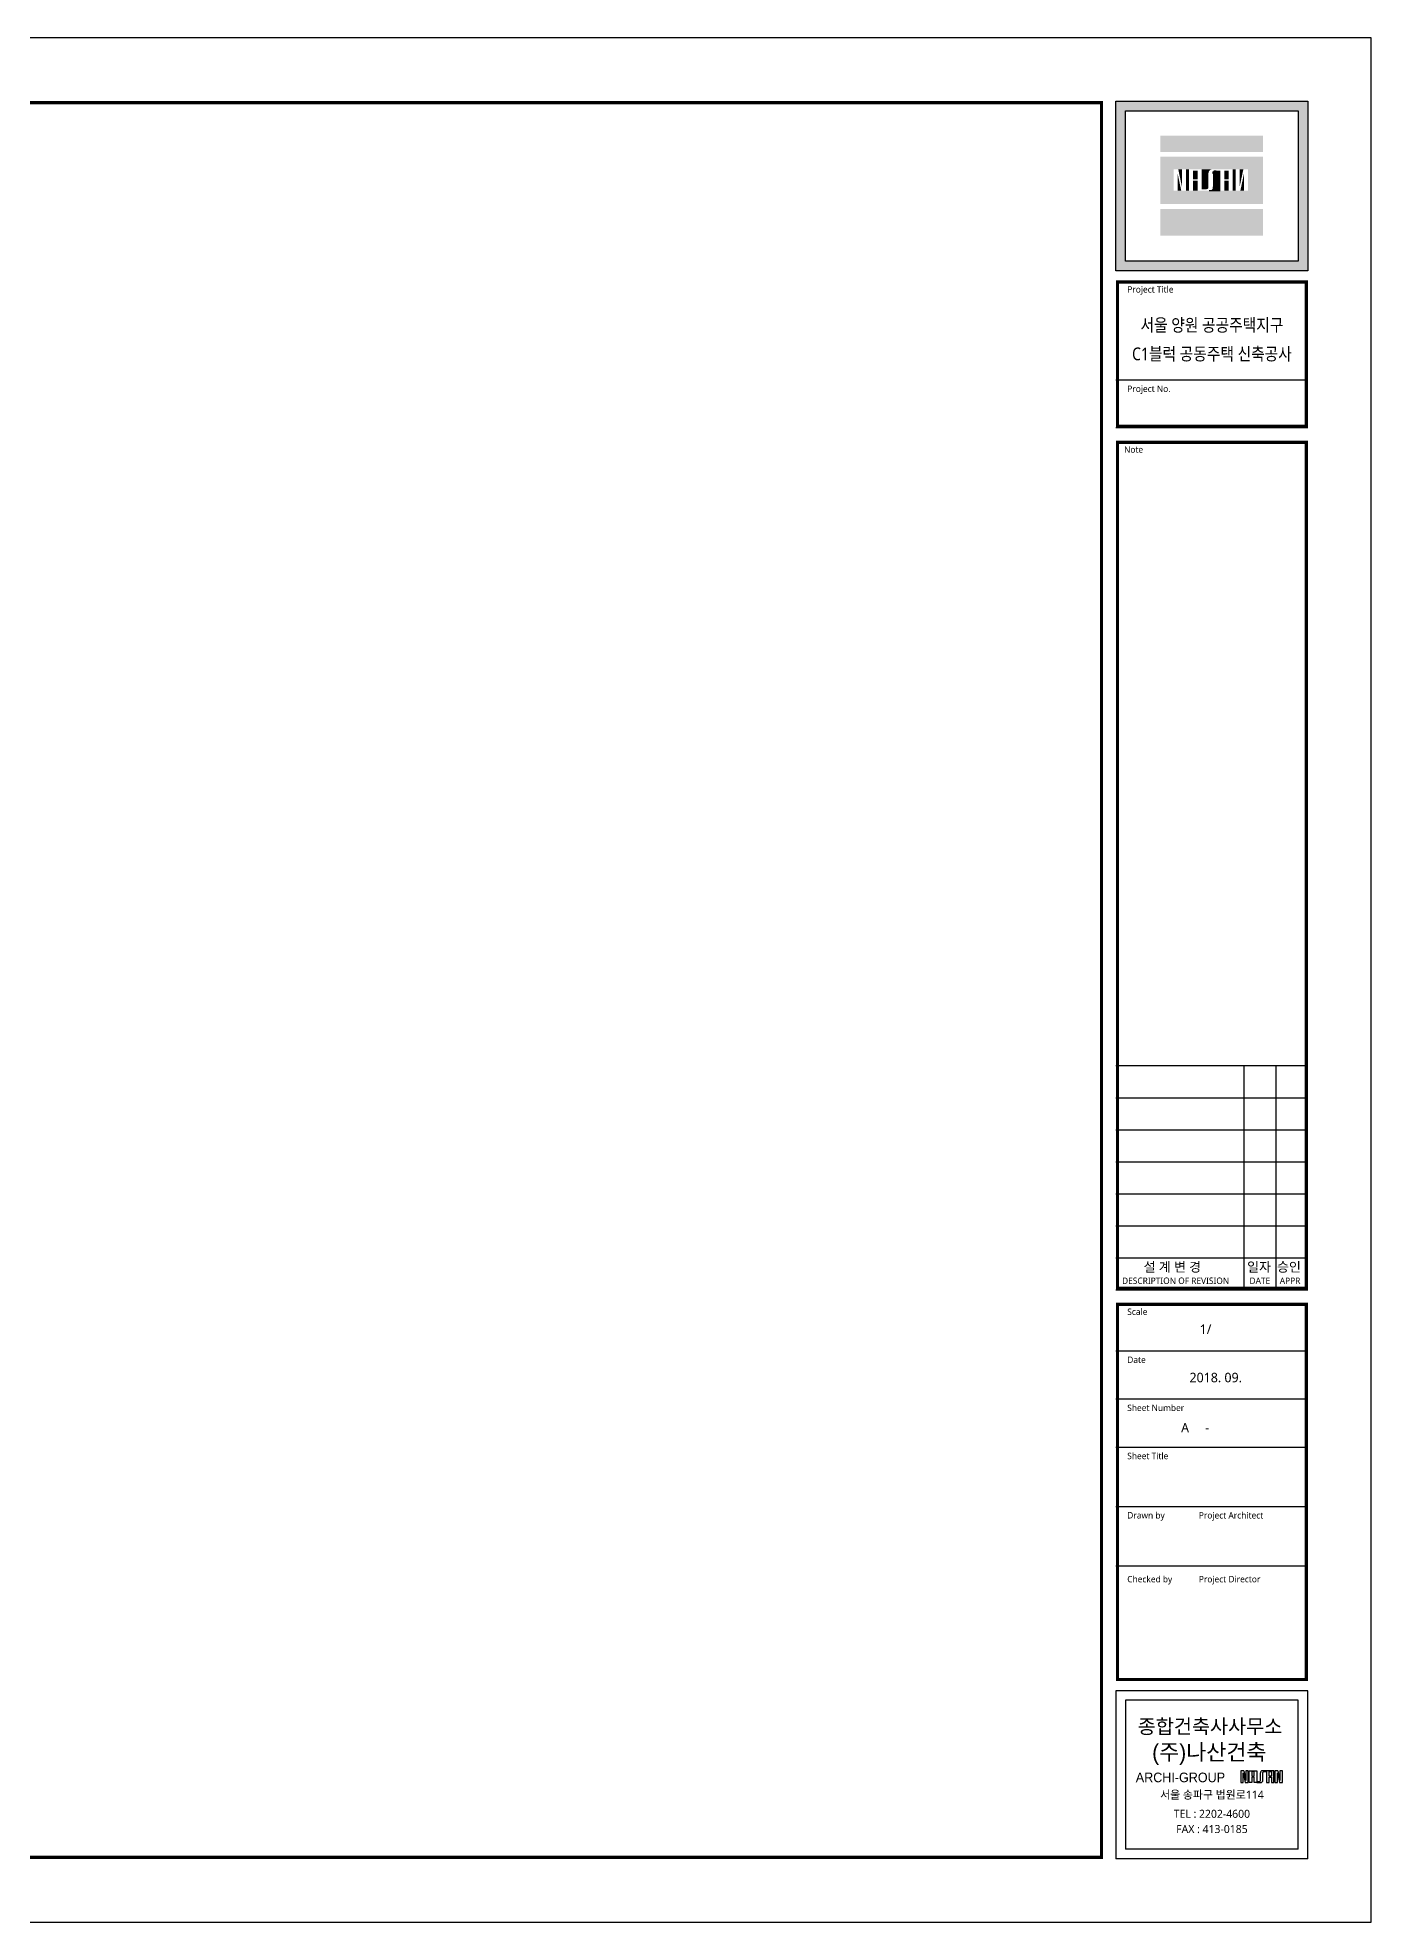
# Model space of a CAD drawing. Header units: millimetres. Extents: x 0 to 420, y 0 to 297.
# Drawn here: x 210 to 420, y 0 to 296.6 of the extents above; entities that cross this region are included whole.
import ezdxf
from ezdxf.enums import TextEntityAlignment as Align

# ---------------------------------------------------------------- set-up
doc = ezdxf.new("R2010")
doc.units = ezdxf.units.MM
doc.header["$LTSCALE"] = 50
for name, color, linetype in [('A-TEXT', 3, 'Continuous'), ('FORM', 3, 'Continuous'), ('TIT', 2, 'Continuous')]:
    doc.layers.add(name, color=color, linetype=linetype)
doc.styles.add('NASAN-1', font='malgun_8.ttf')
doc.styles.add('NASAN1', font='malgun_8.ttf')
doc.styles.add('NASAN2', font='malgun_8.ttf')
doc.styles.add('T1', font='HYGTRE_F.TTF')

msp = doc.modelspace()

# ---------------------------------------------------------------- hatches: boundary and pattern name
for points in [[(402.92, 281.2), (386.78, 281.2), (386.78, 278.68), (402.92, 278.68)], [(394.05, 273.11), (394.05, 272.8, 0.414214), (394.36, 273.11)], [(395.71, 275.39, 1), (395.09, 275.39, 1)], [(402.92, 269.69), (386.77, 269.69), (386.77, 265.47), (402.92, 265.47)]]:
    msp.add_hatch(color=252).paths.add_polyline_path(points)
at = {"layer": 'FORM'}
h = msp.add_hatch(color=256, dxfattribs=at)
h.paths.add_polyline_path([(410.01, 286.66), (379.78, 286.66), (379.78, 259.94), (410.01, 259.94)])
h.paths.add_polyline_path([(408.5, 285.15), (408.5, 261.45), (381.29, 261.45), (381.29, 285.15)], flags=16)

# ---------------------------------------------------------------- linework, layer by layer
at = {"color": 252}
for p, q in [((395.09, 273.18, 0), (395.09, 272.57, 0)), ((394.48, 272.57, 0), (396.2, 272.57, 0))]:
    msp.add_line(p, q, dxfattribs=at)
msp.add_lwpolyline([(395.71, 275.39, -1), (395.09, 275.39, -1)], format="xyb", close=True, dxfattribs=at)
msp.add_circle((395.4, 275.39, 0), 0.306, dxfattribs=at)
for points in [[(386.78, 277.92, 0), (388.86, 277.92, 0), (386.78, 270.46, 0), (388.86, 270.46, 0)], [(388.86, 277.92, 0), (388.86, 275.93, 0), (400.59, 277.92, 0), (400.59, 275.93, 0)], [(389.6, 275.93, 0), (390.18, 275.93, 0), (390.18, 273.17, 0)], [(390.81, 275.93, 0), (391.31, 275.93, 0), (390.81, 272.57, 0), (391.31, 272.57, 0)], [(393.26, 275.93, 0), (394.36, 275.93, 0), (393.26, 273.11, 0), (394.36, 273.11, 0)], [(394.97, 275.93, 0), (394.36, 275.93, 0), (394.81, 275.91, 0)], [(394.81, 275.91, 0), (394.36, 275.93, 0), (394.66, 275.85, 0)], [(394.66, 275.85, 0), (394.36, 275.93, 0), (394.54, 275.75, 0)], [(394.54, 275.75, 0), (394.36, 275.93, 0), (394.44, 275.62, 0)], [(394.44, 275.62, 0), (394.36, 275.93, 0), (394.38, 275.48, 0)], [(394.38, 275.48, 0), (394.36, 275.93, 0), (394.36, 275.32, 0)], [(398.15, 275.93, 0), (398.64, 275.93, 0), (398.15, 272.57, 0), (398.64, 272.57, 0)], [(399.27, 275.93, 0), (399.85, 275.93, 0), (399.27, 273.17, 0)], [(400.59, 277.92, 0), (402.93, 277.92, 0), (400.59, 270.46, 0), (402.93, 270.46, 0)], [(389.49, 275.32, 0), (389.49, 272.57, 0), (390.07, 272.57, 0)], [(391.94, 275.7, 0), (392.63, 275.7, 0), (391.94, 274.37, 0), (392.63, 274.37, 0)], [(391.94, 274.13, 0), (392.63, 274.13, 0), (391.94, 272.57, 0), (392.63, 272.57, 0)], [(393.26, 273.11, 0), (394.05, 273.11, 0), (393.26, 272.8, 0), (394.05, 272.8, 0)], [(395.01, 272.88, 0), (395.09, 272.57, 0), (395.07, 273.02, 0)], [(395.07, 273.02, 0), (395.09, 272.57, 0), (395.09, 273.18, 0)], [(395.09, 275.39, 0), (396.2, 275.39, 0), (395.09, 272.57, 0), (396.2, 272.57, 0)], [(395.4, 275.7, 0), (396.2, 275.7, 0), (395.4, 275.39, 0), (396.2, 275.39, 0)], [(396.83, 275.7, 0), (397.52, 275.7, 0), (396.83, 274.37, 0), (397.52, 274.37, 0)], [(396.83, 274.13, 0), (397.52, 274.13, 0), (396.83, 272.57, 0), (397.52, 272.57, 0)], [(399.96, 275.32, 0), (399.38, 272.57, 0), (399.96, 272.57, 0)], [(388.86, 272.57, 0), (388.86, 270.46, 0), (400.59, 272.57, 0), (400.59, 270.46, 0)], [(394.48, 272.57, 0), (395.09, 272.57, 0), (394.65, 272.59, 0)], [(394.65, 272.59, 0), (395.09, 272.57, 0), (394.79, 272.65, 0)], [(394.79, 272.65, 0), (395.09, 272.57, 0), (394.91, 272.75, 0)], [(394.91, 272.75, 0), (395.09, 272.57, 0), (395.01, 272.88, 0)]]:
    msp.add_solid(points, dxfattribs=at)
at = {"layer": 'FORM'}
for p, q in [((379.78, 259.94), (379.78, 286.66)), ((379.78, 286.66), (410.01, 286.66)), ((381.29, 261.45), (381.29, 285.15)), ((381.29, 285.15), (408.5, 285.15)), ((408.5, 285.15), (408.5, 261.45)), ((410.01, 286.66), (410.01, 259.94)), ((408.5, 261.45), (381.29, 261.45)), ((410.01, 259.94), (379.78, 259.94)), ((379.78, 242.79), (410.01, 242.79)), ((410.01, 235.22), (379.78, 235.22)), ((379.78, 134.84), (410.01, 134.84)), ((399.92, 134.84), (399.92, 99.53)), ((404.97, 134.84), (404.97, 99.53)), ((379.78, 129.79), (410.01, 129.79)), ((379.78, 124.75), (410.01, 124.75)), ((379.78, 119.7), (410.01, 119.7)), ((379.78, 114.66), (410.01, 114.66)), ((379.78, 109.61), (410.01, 109.61)), ((379.78, 104.57), (410.01, 104.57)), ((379.78, 99.53), (410.01, 99.53)), ((379.78, 89.94), (410.01, 89.94)), ((379.78, 82.38), (410.01, 82.38)), ((379.78, 74.81), (410.01, 74.81)), ((379.78, 65.46), (410.01, 65.46)), ((379.78, 56.11), (410.01, 56.11)), ((379.78, 36.46), (379.78, 9.99)), ((410.01, 36.46), (379.78, 36.46)), ((410.01, 9.99), (410.01, 36.46)), ((381.29, 34.94), (381.29, 11.5)), ((408.5, 34.94), (381.29, 34.94)), ((408.5, 11.5), (408.5, 34.94)), ((410.01, 9.99), (379.78, 9.99)), ((408.5, 11.5), (381.29, 11.5))]:
    msp.add_line(p, q, dxfattribs=at)
at = {"layer": 'FORM', "color": 7}
for p, q in [((399.44, 23.86), (399.44, 22.01)), ((399.9, 23.86), (399.44, 23.86)), ((399.9, 23.86), (400.22, 22.34)), ((400.62, 23.86), (400.22, 23.86)), ((400.22, 23.86), (400.22, 22.34)), ((400.62, 22.01), (400.62, 23.86)), ((400.78, 22.01), (400.78, 23.86)), ((400.78, 23.86), (401.97, 23.86)), ((401.97, 23.86), (401.97, 22.01)), ((403.48, 23.86), (402.86, 23.86)), ((403.48, 23.86), (403.48, 23.73)), ((404.67, 23.86), (403.48, 23.86)), ((403.48, 23.86), (403.48, 22.01)), ((404.67, 22.01), (404.67, 23.86)), ((405.29, 23.86), (404.83, 23.86)), ((404.83, 23.86), (404.83, 22.01)), ((405.29, 23.86), (405.61, 22.34)), ((405.61, 23.86), (405.61, 22.34)), ((406.02, 23.86), (405.61, 23.86)), ((406.02, 22.01), (406.02, 23.86)), ((399.44, 22.01), (399.84, 22.01)), ((399.84, 22.01), (399.84, 23.53)), ((399.84, 23.53), (400.16, 22.01)), ((400.16, 22.01), (400.62, 22.01)), ((401.19, 22.01), (400.78, 22.01)), ((401.19, 23.73), (401.19, 23)), ((401.57, 23.73), (401.19, 23.73)), ((401.19, 23), (401.57, 23)), ((401.57, 22.87), (401.19, 22.87)), ((401.19, 22.87), (401.19, 22.01)), ((401.57, 23), (401.57, 23.73)), ((401.57, 22.01), (401.57, 22.87)), ((401.97, 22.01), (401.57, 22.01)), ((402.36, 22.13), (401.97, 22.13)), ((401.97, 22.13), (401.97, 22.01)), ((401.97, 22.01), (402.59, 22.01)), ((402.52, 23.52), (402.52, 22.3)), ((402.93, 22.34), (402.93, 23.56)), ((403.1, 23.73), (403.48, 23.73)), ((403.48, 22.01), (403.89, 22.01)), ((403.89, 23), (403.89, 23.73)), ((403.89, 23.73), (404.26, 23.73)), ((404.26, 23), (403.89, 23)), ((403.89, 22.01), (403.89, 22.87)), ((403.89, 22.87), (404.26, 22.87)), ((404.26, 23.73), (404.26, 23)), ((404.26, 22.87), (404.26, 22.01)), ((404.26, 22.01), (404.67, 22.01)), ((404.83, 22.01), (405.23, 22.01)), ((405.23, 22.01), (405.23, 23.53)), ((405.23, 23.53), (405.55, 22.01)), ((405.55, 22.01), (406.02, 22.01))]:
    msp.add_line(p, q, dxfattribs=at)
at = {"layer": 'FORM', "const_width": 0.499}
for points in [[(377.52, 10.24), (377.52, 286.41), (10.24, 286.41), (10.24, 10.24)], [(380.03, 258.18), (409.76, 258.18), (409.76, 235.47), (380.03, 235.47)], [(409.76, 99.78), (409.76, 232.95), (380.03, 232.95), (380.03, 99.78)], [(409.76, 38.22), (409.76, 97.26), (380.03, 97.26), (380.03, 38.22)]]:
    msp.add_lwpolyline(points, close=True, dxfattribs=at)
at = {"layer": 'FORM', "color": 7}
for centre, major_axis, start_param, end_param in [((402.86, 23.52), (0.238, 0.238), 0.785398, 2.356194), ((402.36, 22.3), (-0.119, 0.119), 2.356194, 3.926991), ((402.59, 22.34), (-0.238, 0.238), 2.356194, 3.926991), ((403.1, 23.56), (-0.119, 0.119), -0.785398, 0.785398)]:
    msp.add_ellipse(centre, major_axis=major_axis, ratio=1, start_param=start_param, end_param=end_param, dxfattribs=at)
at = {"layer": 'TIT', "color": 5}
msp.add_lwpolyline([(420, 296.65), (0, 296.65), (0, 0), (420, 0)], close=True, dxfattribs=at)

# ---------------------------------------------------------------- texts
at = {"layer": 'A-TEXT', "linetype": 'Continuous', "style": 'NASAN-1', "width": 0.85}
for s, p in [('서울 양원 공공주택지구', (394.9, 250.41)), ('C1블럭 공동주택 신축공사', (394.9, 245.88))]:
    msp.add_text(s, height=2, dxfattribs=at).set_placement(p, align=Align.CENTER)
at = {"layer": 'FORM', "color": 7, "linetype": 'Continuous', "style": 'NASAN2'}
for s, height, p in [('Project Title', 1.0089, (381.57, 256.52)), ('Project No.', 1.0089, (381.57, 240.88)), ('Note', 1.008, (381.06, 231.32))]:
    msp.add_text(s, height=height, dxfattribs=at).set_placement(p)
at = {"layer": 'FORM', "color": 7}
for s, height, style, p in [('설 계 변 경', 1.498, 'NASAN2', (384.15, 102.41)), ('일자', 1.498, 'NASAN2', (400.44, 102.41)), ('승인', 1.498, 'NASAN2', (405.15, 102.41)), ('DESCRIPTION OF REVISION', 1.0089, 'NASAN2', (380.75, 100.48)), ('DATE', 1.009, 'NASAN2', (400.82, 100.48)), ('APPR', 1.009, 'NASAN2', (405.58, 100.48)), ('Scale', 1.009, 'NASAN2', (381.57, 95.6)), ('Date', 1.009, 'NASAN2', (381.57, 88.04)), ('Sheet Number', 1.0089, 'NASAN2', (381.57, 80.47)), ('Sheet Title', 1.0089, 'NASAN2', (381.57, 72.9)), ('Drawn by  ', 1.009, 'NASAN2', (381.57, 63.56)), ('Project Architect  ', 1.0089, 'NASAN1', (392.84, 63.56)), ('Checked by  ', 1.0089, 'NASAN2', (381.57, 53.51)), ('Project Director  ', 1.0089, 'NASAN1', (392.84, 53.51))]:
    msp.add_text(s, height=height, dxfattribs=dict(at, style=style)).set_placement(p)
at = {"layer": 'FORM', "color": 3, "linetype": 'Continuous', "style": 'NASAN2'}
for s, p in [('1/', (392.97, 92.6)), ('2018. 09.', (391.37, 85)), ('A     -', (390.05, 77.11))]:
    msp.add_text(s, height=1.5, dxfattribs=at).set_placement(p)
at = {"layer": 'FORM', "color": 7, "linetype": 'Continuous', "style": 'T1', "width": 1}
for s, height, p in [('종합건축사사무소', 2.267, (383.22, 29.7)), ('(주)나산건축', 2.519, (385.49, 25.53)), ('ARCHI-GROUP ', 1.5116, (382.91, 22.05))]:
    msp.add_text(s, height=height, dxfattribs=at).set_placement(p)
at = {"layer": 'FORM', "color": 7, "linetype": 'Continuous', "style": 'NASAN2'}
for s, p in [('서울 송파구 법원로114', (394.9, 19.45)), ('TEL : 2202-4600', (394.9, 16.45)), ('FAX : 413-0185', (394.9, 14.05))]:
    msp.add_text(s, height=1.2596, dxfattribs=at).set_placement(p, align=Align.CENTER)

doc.saveas('drawing.dxf')
